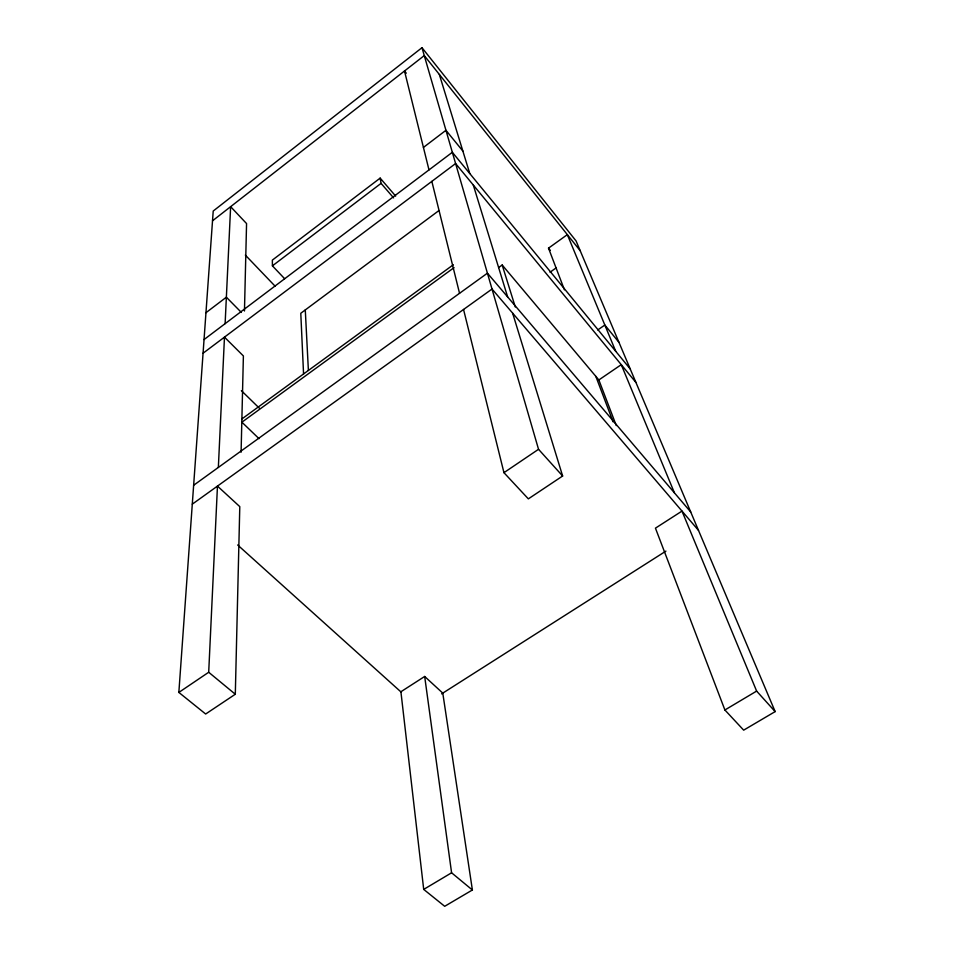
<?xml version="1.0" encoding="UTF-8"?>
<svg xmlns="http://www.w3.org/2000/svg" width="954" height="954" viewBox="0 0 954 954"><rect width="100%" height="100%" fill="white"/><g stroke="black" fill="none" stroke-linecap="round" stroke-linejoin="round"><path stroke-width="1.43" d="M235.304 694.238L239.788 506.634L217.464 486.099L208.699 672.26L235.304 694.238L205.659 714.009L178.851 692.425L213.219 211.037L421.978 47.7L576.073 240.945L775.149 711.601L743.667 730.156L724.897 709.991L655.446 528.158L681.991 511.094L756.629 691.09L775.149 711.601M241.088 452.232L243.389 355.949L224.476 337.144L218.347 467.436M244.462 311.016L246.561 223.57L230.629 206.672L225.12 323.668M212.527 220.803L424.268 55.582L580.211 250.735M395.66 196.083L380.157 178.112L272.355 260.108L272.415 265.844L284.638 278.723M205.957 312.709L226.36 297.207L241.362 312.423M423.433 147.429L445.947 130.304L462.845 151.018M272.415 265.844L381.063 183.371L380.157 178.112M204.049 339.552L452.339 152.306L630.212 368.948M203.071 353.218L455.595 163.539L635.924 382.459M438.923 210.572L300.784 313.27L303.563 373.98M241.982 418.878L453.305 264.771M454.068 267.633L241.899 422.193L259.047 438.673M193.638 485.276L487.422 273.178L690.72 511.988M498.644 267.561L502.174 265.009L598.85 379.954L616.272 425.567M564.422 289.813L548.514 248.159L567.344 234.636L615.735 351.31M192.291 504.165L492.025 289.038L698.495 530.376M550.041 272.236L556.075 267.931M597.729 329.965L604.836 325.04L618.967 342.355M598.85 379.954L621.269 364.666L674.43 492.86M178.851 692.425L208.699 672.26M512.608 313.103L562.633 476.01L528.349 498.87L503.95 472.671L538.533 449.298L421.978 47.7M424.673 676.469L400.907 691.745L423.707 889.402L444.695 906.3L472.385 889.987L442.787 693.129L424.673 676.469L451.588 872.791L472.385 889.987M441.619 693.868L665.916 551.114M423.707 889.402L451.588 872.791M724.897 709.991L756.629 691.09M237.653 544.984L401.36 692.294M241.386 390.651L259.476 408.312M245.333 255.088L275.074 286.152M538.533 449.298L562.633 476.01M381.063 183.371L393.608 197.883M406.297 73.196L404.508 71.001L428.99 169.907M548.514 248.159L550.363 250.437M595.809 376.329L613.1 421.847M502.174 265.009L515.291 306.985M439.341 74.448L469.762 173.521M473.291 185.016L507.647 296.944M431.84 181.391L459.542 293.295M463.549 309.466L503.95 472.671M305.28 309.931L308.392 370.45"/></g></svg>
